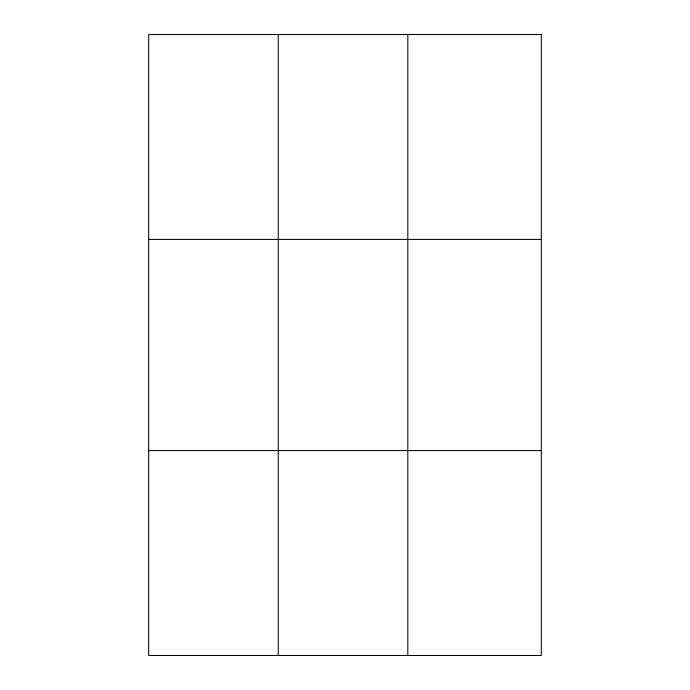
<?xml version="1.0" encoding="UTF-8"?>
<svg xmlns="http://www.w3.org/2000/svg" width="690" height="690" viewBox="0 0 690 690"><rect width="100%" height="100%" fill="white"/><g stroke="black" fill="none" stroke-linecap="round" stroke-linejoin="round"><path stroke-width="1.03" d="M278.26 34.5L278.26 655.5M407.816 34.5L407.816 655.5M148.704 239.43L541.296 239.43M148.704 450.57L541.296 450.57M541.296 34.5L541.296 655.5L148.704 655.5L148.704 34.5L541.296 34.5"/></g></svg>
